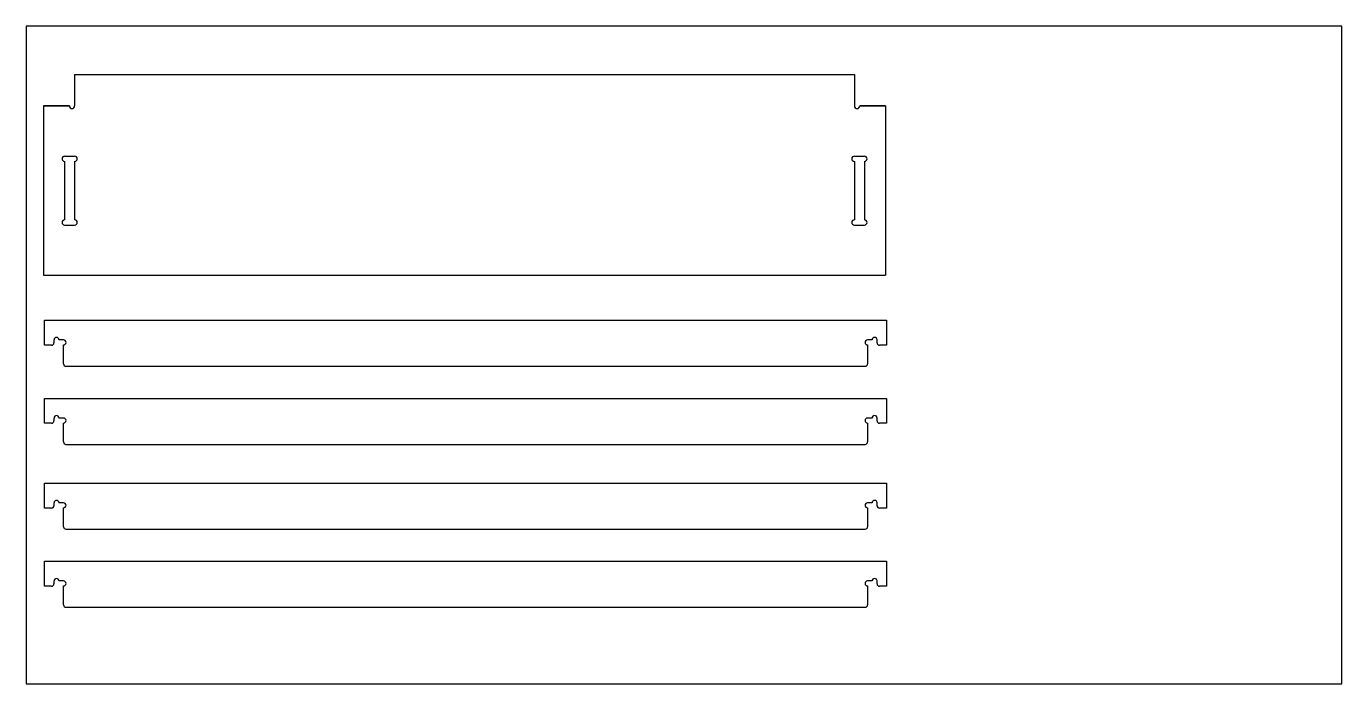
# Model space of a CAD drawing. Header units: inches. Extents: x 0 to 2500, y 0 to 1250.
import ezdxf

# ---------------------------------------------------------------- set-up
doc = ezdxf.new("R2010")
doc.units = ezdxf.units.IN
doc.header["$LTSCALE"] = 508
doc.header["$MEASUREMENT"] = 0
for name, color, linetype, true_color in [('0_BOARD_18mm_birch ply', 18, 'Continuous', 0x000000), ('1_9.53mmTool_18mmDeep_Outside', 35, 'Continuous', 0x99724c), ('2_9.53mmTool_18mmDeep_Inside', 21, 'Continuous', 0xff9f7f)]:
    doc.layers.add(name, color=color, linetype=linetype, true_color=true_color)

# ---------------------------------------------------------------- blocks, each defined once
blk = doc.blocks.new('traverso')
at = {"layer": '1_9.53mmTool_18mmDeep_Outside'}
for p, q in [((76.3, 1502.5), (76.3, 1550)), ((76.3, 1550), (1676.3, 1550)), ((1676.3, 1550), (1676.3, 1502.5)), ((89.6, 1502.5), (76.3, 1502.5)), ((94.1, 1512.5), (94.1, 1507)), ((112.3, 1512.5), (103.6, 1512.5)), ((112.3, 1467), (112.3, 1503)), ((1649, 1512.5), (1640.3, 1512.5)), ((1640.3, 1503), (1640.3, 1467)), ((1658.5, 1507), (1658.5, 1512.5)), ((1676.3, 1502.5), (1663, 1502.5)), ((116.8, 1462.5), (1635.8, 1462.5))]:
    blk.add_line(p, q, dxfattribs=at)
for centre, radius, start, end in [((89.6, 1507), 4.5, 270, 0), ((98.9, 1512.5), 4.76, 360, 180), ((112.3, 1507.8), 4.76, 270, 90), ((1640.3, 1507.8), 4.76, 90, 270), ((1653.7, 1512.5), 4.76, 0, 180), ((1663, 1507), 4.5, 180, 270), ((116.8, 1467), 4.5, 180, 270), ((1635.8, 1467), 4.5, 270.0005, 0.0005)]:
    blk.add_arc(centre, radius, start, end, dxfattribs=at)

msp = doc.modelspace()

# ---------------------------------------------------------------- linework, layer by layer
at = {"layer": '0_BOARD_18mm_birch ply'}
msp.add_lwpolyline([(0, 0), (2500, 0), (2500, 1250), (0, 1250)], close=True, dxfattribs=at)
at = {"layer": '1_9.53mmTool_18mmDeep_Outside'}
for p, q in [((91.9, 1158.1), (91.9, 1098.6)), ((91.9, 1158.1), (1573.9, 1158.1)), ((1573.9, 1158.1), (1573.9, 1098.6)), ((81.9, 1098.6), (32.9, 1098.6)), ((32.9, 1098.6), (81.9, 1098.6)), ((1583.9, 1098.6), (1632.9, 1098.6)), ((1632.9, 1098.6), (1583.9, 1098.6)), ((32.9, 776.6), (1632.9, 776.6))]:
    msp.add_line(p, q, dxfattribs=at)
for points in [[(32.9, 1098.6), (32.9, 776.6)], [(1632.9, 1098.6), (1632.9, 776.6)]]:
    msp.add_lwpolyline(points, dxfattribs=at)
for centre in [(86.9, 1098.6), (1578.9, 1098.6)]:
    msp.add_arc(centre, 5, 180, 0, dxfattribs=at)
at = {"layer": '2_9.53mmTool_18mmDeep_Inside'}
for p, q in [((72.9, 1003.1), (91.9, 1003.1)), ((91.9, 1003.1), (91.9, 1003.1)), ((1573.9, 1003.1), (1592.9, 1003.1)), ((1592.9, 1003.1), (1592.9, 1003.1)), ((72.9, 993.1), (72.9, 882)), ((91.9, 993.1), (91.9, 882)), ((1573.9, 993.1), (1573.9, 882)), ((1592.9, 993.1), (1592.9, 882)), ((72.9, 872), (91.9, 872)), ((1573.9, 872), (1592.9, 872))]:
    msp.add_line(p, q, dxfattribs=at)
for centre, start, end in [((72.9, 998.1), 90, 270), ((91.9, 998.1), 270, 90), ((1573.9, 998.1), 90, 270), ((1592.9, 998.1), 270, 90), ((72.9, 877), 90, 270), ((91.9, 877), 270, 90), ((1573.9, 877), 90, 270), ((1592.9, 877), 270, 90)]:
    msp.add_arc(centre, 5, start, end, dxfattribs=at)

# ---------------------------------------------------------------- block references
at = {"layer": '1_9.53mmTool_18mmDeep_Outside'}
for p in [(-41.5, -858.9), (-41.5, -1007.4), (-41.5, -1168.6), (-41.5, -1317.2)]:
    msp.add_blockref('traverso', p, dxfattribs=at)

doc.saveas('drawing.dxf')
